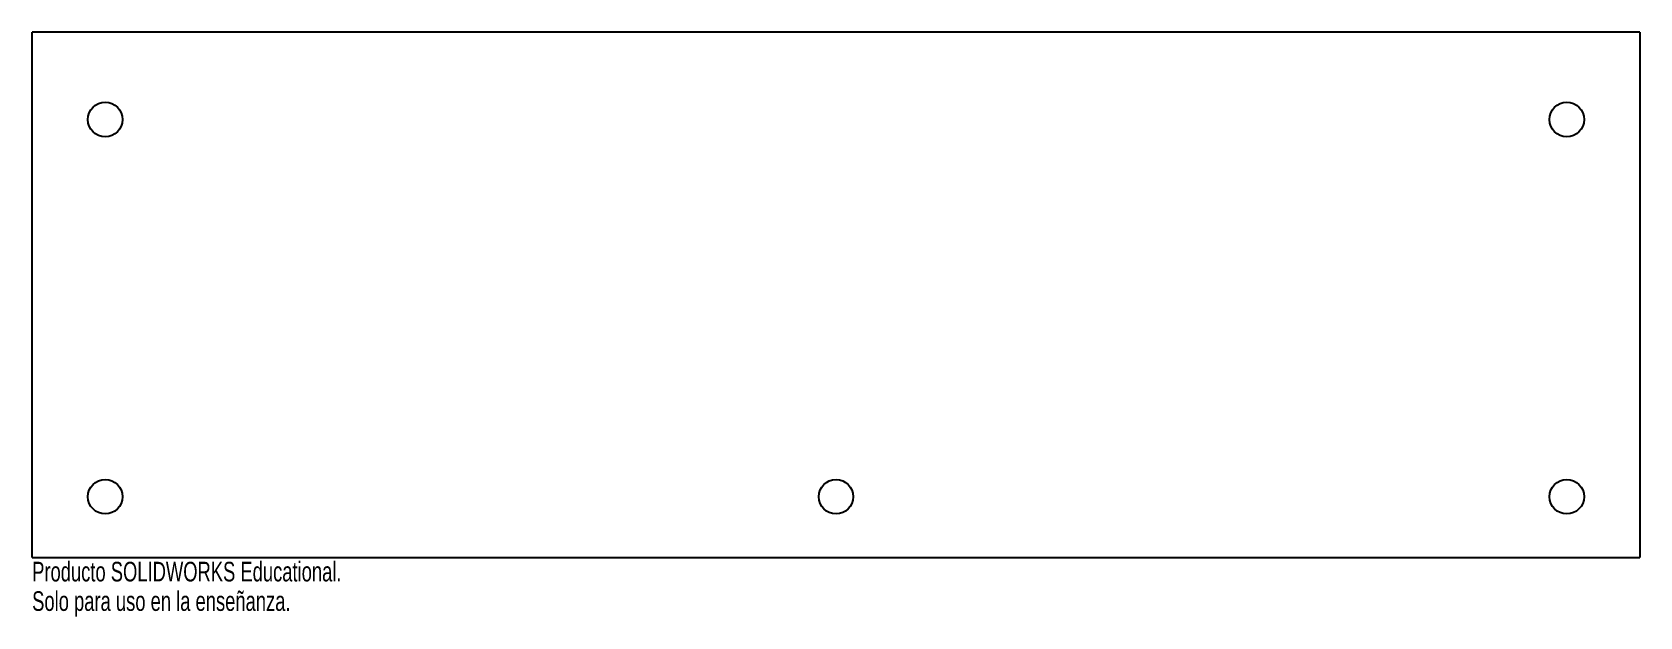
# Model space of a CAD drawing. Header units: millimetres. Extents: x 3 to 399, y -15 to 129.
import ezdxf

# ---------------------------------------------------------------- set-up
doc = ezdxf.new("R2010")
doc.units = ezdxf.units.MM
doc.styles.add('SLDTEXTSTYLE0', font='TXT', dxfattribs={"width": 0.7})

msp = doc.modelspace()

# ---------------------------------------------------------------- linework, layer by layer
at = {"color": 7, "linetype": 'Continuous', "lineweight": 25}
for p, q in [((3.35, 0), (3.35, 129.34)), ((399.35, 129.34), (3.35, 129.34)), ((399.35, 129.34), (399.35, 0)), ((3.35, 0), (399.35, 0))]:
    msp.add_line(p, q, dxfattribs=at)
for centre in [(21.35, 107.84), (381.35, 107.84), (21.35, 15), (201.35, 15), (381.35, 15)]:
    msp.add_circle(centre, 4.25, dxfattribs=at)

# ---------------------------------------------------------------- texts
at = {"color": 7, "linetype": 'Continuous', "char_height": 4.8336, "attachment_point": 1, "style": 'SLDTEXTSTYLE0'}
for s, insert in [('Producto SOLIDWORKS Educational.', (3.35, -1.02)), ('Solo para uso en la enseñanza.', (3.35, -8.27))]:
    msp.add_mtext(s, dxfattribs=dict(at, insert=insert))

doc.saveas('drawing.dxf')
